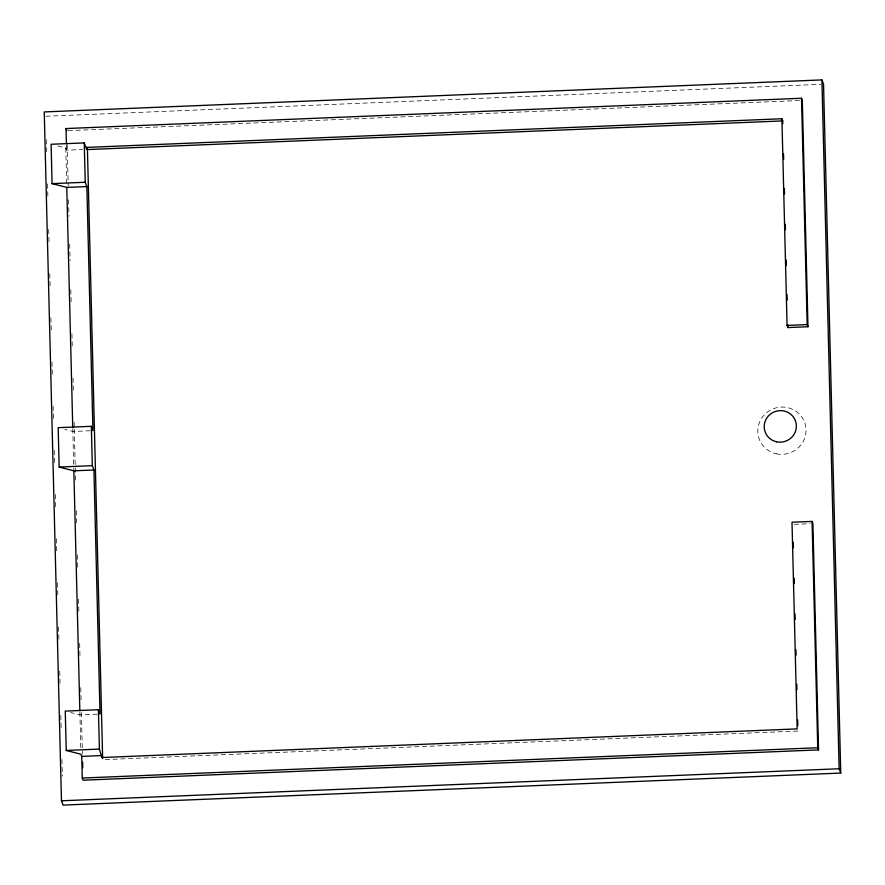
<?xml version="1.0" encoding="UTF-8"?>
<svg xmlns="http://www.w3.org/2000/svg" width="885" height="885" viewBox="0 0 885 885"><rect width="100%" height="100%" fill="white"/><g stroke="black" fill="none" stroke-linecap="round" stroke-linejoin="round"><path stroke-width="0.66" stroke-dasharray="4.42 3.32" d="M45.865 116.245L820.771 84.329M68.222 130.648L799.564 100.525M57.768 145.981L65.778 148.038L66.585 150.196L82.659 149.532M90.27 430.741L72.858 431.46L64.848 429.391M794.144 524.329L810.217 523.677M97.35 714.151L79.938 714.87L70.601 712.469M797.96 731.043L102.682 759.684L101.875 757.527M67.194 144.52L68.222 185.983M68.576 199.8L68.986 216.382M69.683 244.017L70.092 260.599M70.822 289.627L71.165 303.444M71.917 333.844L72.271 347.661M73.024 378.061L73.366 391.878M74.13 422.289L74.274 427.809M74.307 429.192L75.612 481.705M76.342 510.722L76.718 525.922M77.449 554.95L77.791 568.767M78.555 599.167L78.898 612.984M79.661 643.384L80.037 658.584M80.756 687.612L81.143 702.812M81.387 712.48L82.416 753.943M66.441 144.786L66.585 150.196M65.778 148.038L66.729 186.049M72.791 428.694L73.743 466.749M73.776 468.099L73.842 470.82M79.871 712.115L80.823 750.159M46.451 139.719L46.828 154.897M47.558 183.892L47.934 199.081M48.686 229.447L49.04 243.253M49.792 273.62L50.135 287.426M50.899 317.792L51.241 331.598M52.005 361.976L52.348 375.771M53.111 406.149L53.487 421.326M54.206 450.321L54.593 465.51M55.312 494.494L55.689 509.683M56.419 538.666L56.795 553.855M57.525 582.85L57.901 598.028M58.62 627.022L59.007 642.2M59.726 671.195L60.103 686.384M60.833 715.368L61.209 730.556M61.939 759.54L62.348 776.112M776.233 453.784A24.194 23.563 -20.5 0 0 805.051 423.638A24.194 23.563 -20.5 0 0 764.441 414.711A24.194 23.563 -20.5 0 0 776.233 453.784"/><path stroke-width="1.33" d="M821.922 79.904L44.25 111.93L61.463 800.792L63.078 805.096L840.75 773.07L823.537 84.208L821.922 79.904L839.135 768.755L840.75 773.07M66.408 143.436L66.043 128.546L801.511 98.257L802.319 100.403L807.983 326.742L787.882 327.572L787.075 325.415L781.909 118.756L86.63 147.408L86.675 149.366L84.252 142.905L51.098 144.266L52.082 183.626L66.762 187.41L86.852 186.58L92.947 430.63L91.343 426.316L58.178 427.676L59.162 467.048L73.842 470.82L93.932 469.99L100.027 714.04L98.423 709.726L65.258 711.097L66.242 750.458L80.922 754.23L81.73 756.387L82.272 778.037L83.079 780.194L818.548 749.894L812.895 523.566L812.087 521.409L791.998 522.227L797.153 728.886L101.875 757.527L99.408 749.086L98.423 709.726M86.63 147.408L87.438 149.554L782.716 120.913L782.794 123.679M52.082 183.626L85.237 182.266L86.852 186.58M787.075 325.415L807.175 324.585L807.983 326.742M59.162 467.048L92.317 465.676L93.932 469.99M66.242 750.458L99.408 749.086M81.73 756.387L101.819 755.558M82.272 778.037L817.74 747.748L818.548 749.894M61.463 800.792L839.135 768.755M781.909 118.756L782.716 120.913M66.043 128.546L66.851 130.703M801.511 98.257L807.175 324.585M812.087 521.409L817.74 747.748M783.546 153.979L783.679 159.499M784.409 188.428L784.541 193.937M785.305 224.248L785.438 229.757M786.201 260.068L786.334 265.577M787.053 294.506L787.196 300.015M787.816 324.817L787.882 327.572M793.248 542.295L793.38 547.815M794.144 578.115L794.276 583.635M795.04 613.936L795.172 619.456M795.936 649.756L796.069 655.276M796.799 684.205L796.931 689.714M797.684 720.025L797.827 725.534M87.438 149.554L102.638 758.301M84.252 142.905L85.237 182.266M91.343 426.316L92.317 465.676M82.626 762.228L82.759 767.76M66.762 187.41L72.747 427.322M73.842 470.82L79.838 710.732M776.51 441.781A16.129 15.709 -20.5 0 0 795.726 421.68A16.129 15.709 -20.5 0 0 768.645 415.729A16.129 15.709 -20.5 0 0 776.51 441.781"/></g></svg>
